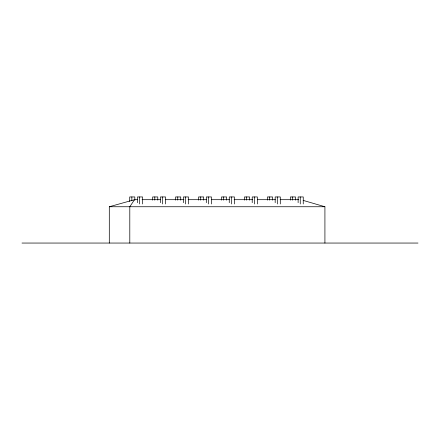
<?xml version="1.0" encoding="UTF-8"?>
<svg xmlns="http://www.w3.org/2000/svg" width="440" height="440" viewBox="0 0 440 440"><rect width="100%" height="100%" fill="white"/><g stroke="black" fill="none" stroke-linecap="round" stroke-linejoin="round"><path stroke-width="0.66" d="M137.258 199.689L134.508 199.689L129.8 206.745L129.8 243.051M109.302 243.051L109.302 206.745L134.508 199.689M142.065 199.689L160.617 199.689M165.423 199.689L183.97 199.689M188.095 199.689L206.641 199.689M211.448 199.689L229.312 199.689M234.119 199.689L252.665 199.689M257.471 199.689L275.336 199.689M280.143 199.689L298.689 199.689M109.302 206.745L324.918 206.745L324.918 243.051M22 243.051L418 243.051M303.199 200.404L324.918 206.745M303.254 203.968L303.254 196.95L298.127 196.95L298.127 202.691M300.267 196.95L300.267 203.968M295.499 200.139L295.499 196.95L290.373 196.95L290.373 200.139M292.512 196.95L292.512 200.139M280.302 203.968L280.302 196.95L275.176 196.95L275.176 202.691M277.315 196.95L277.315 203.968M272.541 200.139L272.541 196.95L267.421 196.95L267.421 200.139M269.561 196.95L269.561 200.139M257.345 203.968L257.345 196.95L252.225 196.95L252.225 202.691M254.364 196.95L254.364 203.968M249.59 200.139L249.59 196.95L244.464 196.95L244.464 200.139M246.609 196.95L246.609 200.139M234.394 203.968L234.394 196.95L229.268 196.95L229.268 202.691M231.413 196.95L231.413 203.968M226.639 200.139L226.639 196.95L221.513 196.95L221.513 200.139M223.652 196.95L223.652 200.139M211.442 203.968L211.442 196.95L206.316 196.95L206.316 202.691M208.456 196.95L208.456 203.968M203.681 200.139L203.681 196.95L198.561 196.95L198.561 200.139M200.701 196.95L200.701 200.139M188.485 203.968L188.485 196.95L183.365 196.95L183.365 202.691M185.504 196.95L185.504 203.968M180.73 200.139L180.73 196.95L175.604 196.95L175.604 200.139M177.749 196.95L177.749 200.139M165.534 203.968L165.534 196.95L160.407 196.95L160.407 202.691M162.553 196.95L162.553 203.968M157.779 200.139L157.779 196.95L152.653 196.95L152.653 200.139M154.792 196.95L154.792 200.139M142.582 203.968L142.582 196.95L137.456 196.95L137.456 202.691M139.596 196.95L139.596 203.968M134.822 200.139L134.822 196.95L129.701 196.95L129.701 201.416M131.841 196.95L131.841 200.778"/></g></svg>
